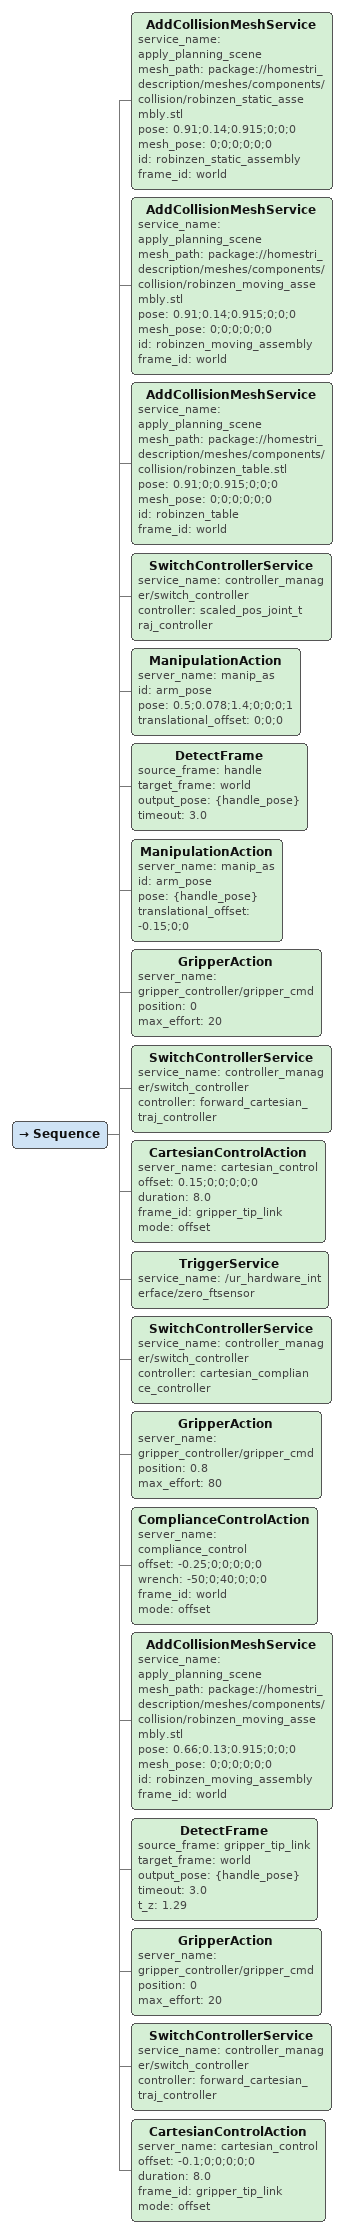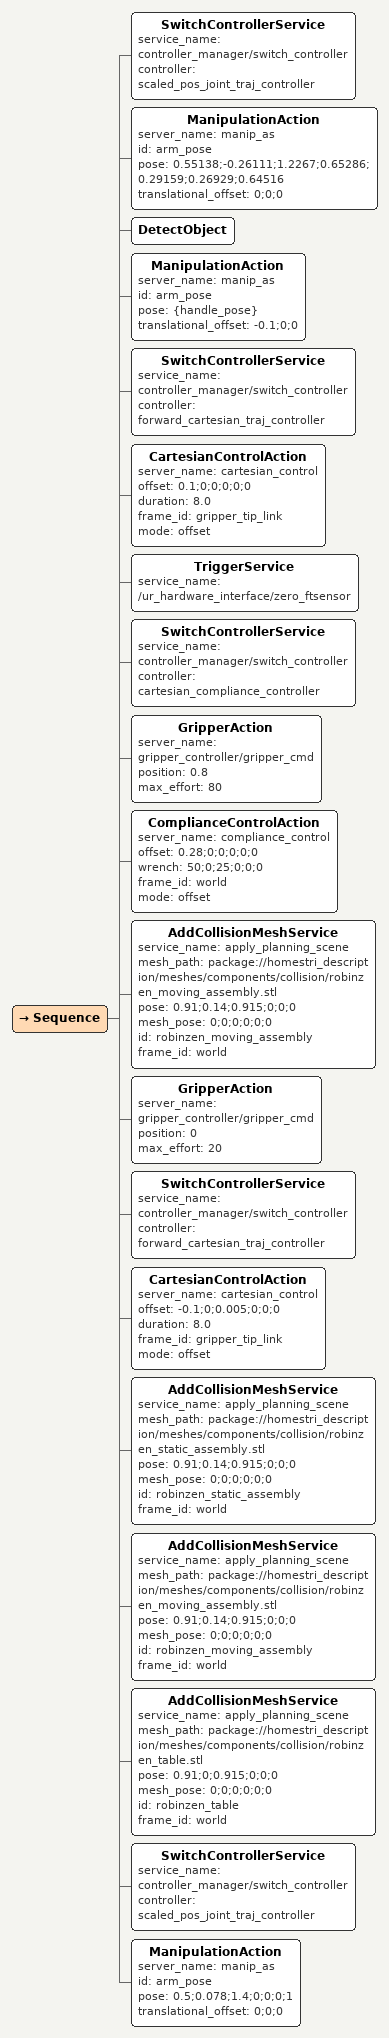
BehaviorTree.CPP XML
<Sequence>

    <AddCollisionMeshService service_name="apply_planning_scene" mesh_path="package://homestri_description/meshes/components/collision/robinzen_static_assembly.stl" pose="0.91;0.14;0.915;0;0;0" mesh_pose="0;0;0;0;0;0" id="robinzen_static_assembly" frame_id="world"/>

    <AddCollisionMeshService service_name="apply_planning_scene" mesh_path="package://homestri_description/meshes/components/collision/robinzen_moving_assembly.stl" pose="0.91;0.14;0.915;0;0;0" mesh_pose="0;0;0;0;0;0" id="robinzen_moving_assembly" frame_id="world"/>

    <AddCollisionMeshService service_name="apply_planning_scene" mesh_path="package://homestri_description/meshes/components/collision/robinzen_table.stl" pose="0.91;0;0.915;0;0;0" mesh_pose="0;0;0;0;0;0" id="robinzen_table" frame_id="world"/>

    <SwitchControllerService service_name="controller_manager/switch_controller" controller="scaled_pos_joint_traj_controller"/>

    <ManipulationAction server_name="manip_as" id="arm_pose" pose="0.5;0.078;1.4;0;0;0;1" translational_offset="0;0;0"/>

    <DetectFrame source_frame="handle" target_frame="world" output_pose="{handle_pose}" timeout="3.0"/>

    <ManipulationAction server_name="manip_as" id="arm_pose" pose="{handle_pose}" translational_offset="-0.15;0;0"/>

    <GripperAction server_name="gripper_controller/gripper_cmd" position="0" max_effort="20"/>

    <SwitchControllerService service_name="controller_manager/switch_controller" controller="forward_cartesian_traj_controller"/>

    <CartesianControlAction server_name="cartesian_control" offset="0.15;0;0;0;0;0" duration="8.0" frame_id="gripper_tip_link" mode="offset"/>

    <TriggerService service_name="/ur_hardware_interface/zero_ftsensor"/>

    <SwitchControllerService service_name="controller_manager/switch_controller" controller="cartesian_compliance_controller"/>

    <GripperAction server_name="gripper_controller/gripper_cmd" position="0.8" max_effort="80"/>

    <ComplianceControlAction server_name="compliance_control" offset="-0.25;0;0;0;0;0" wrench="-50;0;40;0;0;0" frame_id="world" mode="offset"/>

    <AddCollisionMeshService service_name="apply_planning_scene" mesh_path="package://homestri_description/meshes/components/collision/robinzen_moving_assembly.stl" pose="0.66;0.13;0.915;0;0;0" mesh_pose="0;0;0;0;0;0" id="robinzen_moving_assembly" frame_id="world"/>

    <DetectFrame source_frame="gripper_tip_link" target_frame="world" output_pose="{handle_pose}" timeout="3.0" t_z="1.29"/>

    <GripperAction server_name="gripper_controller/gripper_cmd" position="0" max_effort="20"/>

    <SwitchControllerService service_name="controller_manager/switch_controller" controller="forward_cartesian_traj_controller"/>

    <CartesianControlAction server_name="cartesian_control" offset="-0.1;0;0;0;0;0" duration="8.0" frame_id="gripper_tip_link" mode="offset"/>

</Sequence>

<Sequence>

    <SwitchControllerService service_name="controller_manager/switch_controller" controller="scaled_pos_joint_traj_controller"/>

    <ManipulationAction server_name="manip_as" id="arm_pose" pose="0.55138;-0.26111;1.2267;0.65286;0.29159;0.26929;0.64516" translational_offset="0;0;0"/>

    <DetectObject/>

    <ManipulationAction server_name="manip_as" id="arm_pose" pose="{handle_pose}" translational_offset="-0.1;0;0"/>

    <SwitchControllerService service_name="controller_manager/switch_controller" controller="forward_cartesian_traj_controller"/>

    <CartesianControlAction server_name="cartesian_control" offset="0.1;0;0;0;0;0" duration="8.0" frame_id="gripper_tip_link" mode="offset"/>

    <TriggerService service_name="/ur_hardware_interface/zero_ftsensor"/>

    <SwitchControllerService service_name="controller_manager/switch_controller" controller="cartesian_compliance_controller"/>

    <GripperAction server_name="gripper_controller/gripper_cmd" position="0.8" max_effort="80"/>

    <ComplianceControlAction server_name="compliance_control" offset="0.28;0;0;0;0;0" wrench="50;0;25;0;0;0" frame_id="world" mode="offset"/>

    <AddCollisionMeshService service_name="apply_planning_scene" mesh_path="package://homestri_description/meshes/components/collision/robinzen_moving_assembly.stl" pose="0.91;0.14;0.915;0;0;0" mesh_pose="0;0;0;0;0;0" id="robinzen_moving_assembly" frame_id="world"/>

    <GripperAction server_name="gripper_controller/gripper_cmd" position="0" max_effort="20"/>

    <SwitchControllerService service_name="controller_manager/switch_controller" controller="forward_cartesian_traj_controller"/>

    <CartesianControlAction server_name="cartesian_control" offset="-0.1;0;0.005;0;0;0" duration="8.0" frame_id="gripper_tip_link" mode="offset"/>

    <AddCollisionMeshService service_name="apply_planning_scene" mesh_path="package://homestri_description/meshes/components/collision/robinzen_static_assembly.stl" pose="0.91;0.14;0.915;0;0;0" mesh_pose="0;0;0;0;0;0" id="robinzen_static_assembly" frame_id="world"/>

    <AddCollisionMeshService service_name="apply_planning_scene" mesh_path="package://homestri_description/meshes/components/collision/robinzen_moving_assembly.stl" pose="0.91;0.14;0.915;0;0;0" mesh_pose="0;0;0;0;0;0" id="robinzen_moving_assembly" frame_id="world"/>

    <AddCollisionMeshService service_name="apply_planning_scene" mesh_path="package://homestri_description/meshes/components/collision/robinzen_table.stl" pose="0.91;0;0.915;0;0;0" mesh_pose="0;0;0;0;0;0" id="robinzen_table" frame_id="world"/>

    <SwitchControllerService service_name="controller_manager/switch_controller" controller="scaled_pos_joint_traj_controller"/>

    <ManipulationAction server_name="manip_as" id="arm_pose" pose="0.5;0.078;1.4;0;0;0;1" translational_offset="0;0;0"/>

</Sequence>
